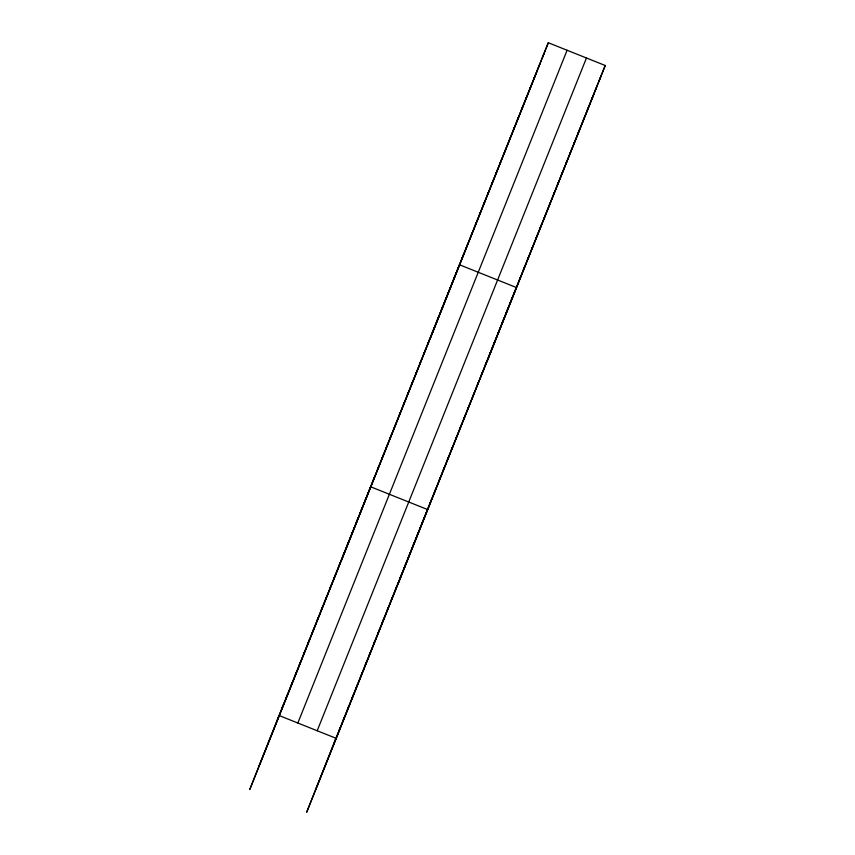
<?xml version="1.0" encoding="UTF-8"?>
<svg xmlns="http://www.w3.org/2000/svg" width="855" height="855" viewBox="0 0 855 855"><rect width="100%" height="100%" fill="white"/><g stroke="black" fill="none" stroke-linecap="round" stroke-linejoin="round"><path stroke-width="1.28" d="M281.829 708.656L283.422 704.616M286.19 697.766L287.782 693.726M290.55 686.875L292.143 682.835M294.9 675.984L296.503 671.945M299.261 665.083L300.864 661.054M303.621 654.193L305.224 650.153M307.982 643.302L309.585 639.262M312.342 632.411L313.945 628.372M316.703 621.521L318.306 617.481M321.063 610.63L322.656 606.59M325.424 599.729L327.016 595.7M329.784 588.839L331.377 584.799M334.145 577.948L335.737 573.908M338.495 567.057L340.098 563.018M342.855 556.167L344.458 552.127M347.216 545.276L348.819 541.236M351.576 534.375L353.179 530.346M355.937 523.484L357.54 519.445M360.297 512.594L361.9 508.554M364.658 501.703L366.25 497.663M341.316 560.762L370.61 486.773L427.521 509.516L398.227 583.516M373.25 480.243L374.843 476.203M377.483 469.662L379.075 465.633M381.704 459.092L383.307 455.052M385.936 448.522L387.539 444.482M390.169 437.952L391.772 433.913M394.401 427.382L396.004 423.343M398.633 416.802L400.236 412.773M402.865 406.232L404.468 402.192M407.098 395.662L408.69 391.622M411.33 385.092L412.922 381.052M415.562 374.522L417.155 370.482M419.794 363.941L421.387 359.912M424.027 353.372L425.619 349.332M428.248 342.802L429.851 338.762M432.48 332.232L434.084 328.192M436.713 321.662L438.316 317.622M440.945 311.081L442.548 307.052M445.177 300.511L446.78 296.482M449.409 289.941L451.013 285.901M453.642 279.371L455.234 275.331M430.172 338.751L459.466 264.761L516.377 287.504L487.083 361.505M462.106 258.231L463.699 254.192M466.338 247.651L467.931 243.622M470.56 237.081L472.163 233.041M474.792 226.511L476.395 222.471M479.024 215.941L480.628 211.901M483.257 205.371L484.86 201.331M487.489 194.79L489.092 190.761M491.721 184.22L493.324 180.181M495.953 173.65L497.546 169.611M500.186 163.081L501.778 159.041M504.418 152.511L506.01 148.471M508.65 141.93L510.243 137.901M512.882 131.36L514.475 127.331M517.104 120.79L518.707 116.75M521.336 110.22L522.939 106.18M525.569 99.65L527.172 95.61M529.801 89.08L531.404 85.04M534.033 78.5L535.636 74.471M538.265 67.93L539.868 63.89M542.498 57.36L544.09 53.32M548.322 42.75L249.767 789.507L279.061 715.507L335.972 738.26L306.678 812.25L605.233 65.493L548.322 42.75L277.469 719.547M338.73 731.399L340.333 727.37M343.09 720.509L344.693 716.469M347.451 709.618L349.054 705.578M351.811 698.727L353.404 694.688M356.172 687.837L357.764 683.797M360.532 676.936L362.125 672.906M364.893 666.045L366.485 662.016M369.242 655.154L370.846 651.115M373.603 644.264L375.206 640.224M377.963 633.373L379.567 629.333M382.324 622.483L383.927 618.443M386.684 611.582L388.288 607.552M391.045 600.691L392.648 596.662M395.405 589.8L396.998 585.761M399.766 578.91L401.358 574.87M404.126 568.019L405.719 563.979M408.487 557.129L410.079 553.089M412.837 546.238L414.44 542.198M417.197 535.337L418.8 531.308M421.558 524.446L423.161 520.406M430.151 502.986L431.754 498.946M434.383 492.416L435.986 488.376M438.615 481.835L440.207 477.806M442.847 471.265L444.44 467.225M447.08 460.695L448.672 456.656M451.312 450.125L452.904 446.086M455.533 439.555L457.136 435.516M459.766 428.986L461.369 424.946M463.998 418.405L465.601 414.376M468.23 407.835L469.833 403.795M472.462 397.265L474.065 393.225M476.695 386.695L478.298 382.655M480.927 376.125L482.519 372.085M485.159 365.545L486.752 361.515M489.391 354.975L490.984 350.935M493.624 344.405L495.216 340.365M497.856 333.835L499.448 329.795M502.077 323.265L503.68 319.225M506.31 312.684L507.913 308.655M510.542 302.114L512.145 298.074M519.006 280.974L520.61 276.935M523.239 270.404L524.842 266.365M527.471 259.824L529.063 255.795M531.703 249.254L533.296 245.225M535.935 238.684L537.528 234.644M540.168 228.114L541.76 224.074M544.389 217.544L545.992 213.504M548.621 206.974L550.225 202.934M552.854 196.394L554.457 192.364M557.086 185.824L558.689 181.784M561.318 175.254L562.921 171.214M565.55 164.684L567.154 160.644M569.783 154.114L571.375 150.074M574.015 143.533L575.607 139.504M578.247 132.963L579.84 128.923M582.479 122.393L584.072 118.353M586.712 111.823L588.304 107.783M590.933 101.253L592.536 97.213M595.166 90.673L596.769 86.644M599.398 80.103L601.001 76.063M258.905 766.422L537.592 69.875M297.839 723.02L567.1 50.253M317.194 730.747L586.455 57.99M334.369 742.29L605.233 65.493M315.816 789.165L594.492 92.618"/></g></svg>
